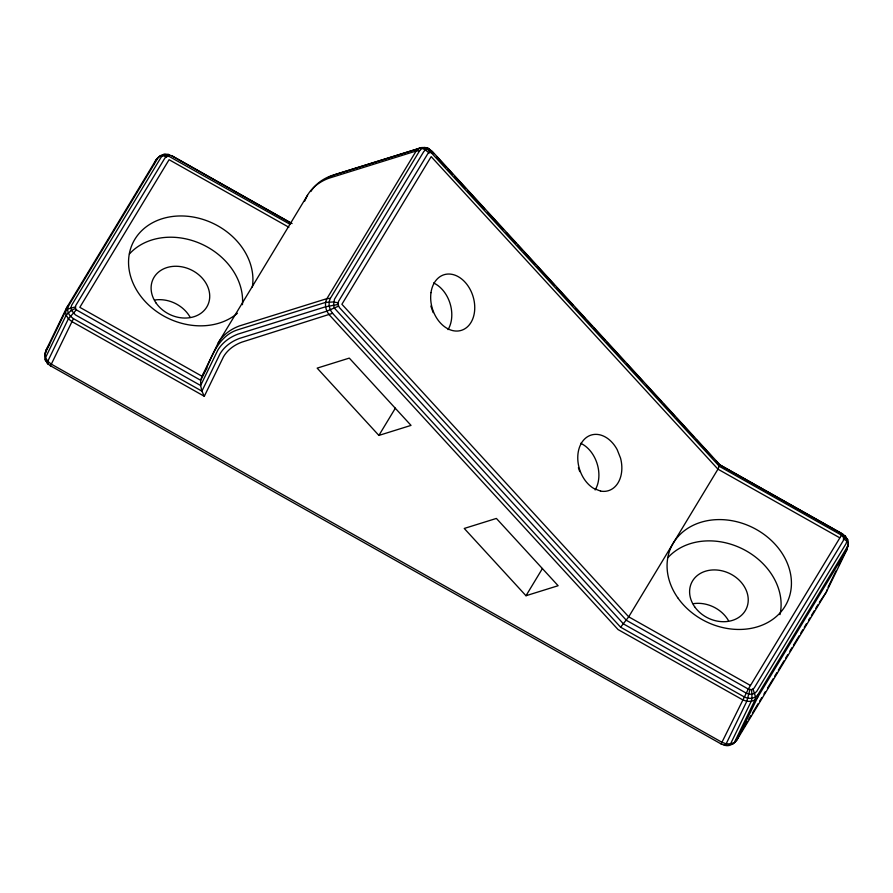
<?xml version="1.0" encoding="UTF-8"?>
<svg xmlns="http://www.w3.org/2000/svg" width="893" height="893" viewBox="0 0 893 893"><rect width="100%" height="100%" fill="white"/><g stroke="black" fill="none" stroke-linecap="round" stroke-linejoin="round"><path stroke-width="1.34" d="M337.989 304.502L338.514 301.387L427.78 153.741L429.946 152.424L431.263 152.736L719.412 466.369L841.385 535.108L843.595 537.575L843.394 540.444L754.105 688.123L751.616 689.697L748.301 689.061L626.384 620.311L339.429 307.594L337.989 304.502L325.554 306.79L238.096 334.071C229.814 337.13 222.212 342.611 217.725 350.324L200.635 385.519L201.907 391.134L204.307 396.28L223.484 356.787C227.525 349.833 234.379 344.899 241.836 342.142L332.598 313.32L620.624 627.21L744.025 696.786C748.524 699.23 754.909 699.052 758.023 694.52L847.312 546.84L848.35 543.536L847.792 539.93L844.845 535.755L842.735 536.18M751.616 689.697L752.029 698.326L751.18 701.396L730.53 743.914L729.123 745.488L724.268 745.264C729.369 746.637 734.102 743.914 737.026 739.795L826.315 592.115L846.966 549.597L848.35 543.536L844.845 535.755M45.688 352.936L46.034 350.168L66.685 307.65L155.951 160.014C158.865 155.895 163.598 153.183 168.71 154.556L169.123 156.409L290.113 224.344M758.023 694.52L757.677 697.288L737.026 739.795L732.651 744.182M847.312 546.84L846.966 549.597L757.677 697.288L754.998 699.978L734.359 742.496L730.53 743.914L726.154 743.824L721.879 742.25L51.269 364.121L47.753 361.297L45.521 357.658L44.918 353.751L46.034 350.168L49.64 344.218M749.941 689.664L746.794 701.306L726.154 743.824L725.071 745.409L721.12 743.958L748.301 689.061L842.356 533.757L845.727 536.559L845.247 538.479M153.518 165.015L155.951 160.014L157.849 158.128L68.594 305.763L67.555 309.067L65.557 311.233L44.918 353.751L45.208 359.846L48.144 364.02L45.208 359.846L45.521 357.658L66.16 315.14L71.384 310.34L75.503 308.453L75.704 305.596L164.971 157.949L167.449 156.375L169.123 156.409M827.063 589.737L826.315 592.115L819.372 602.34M431.263 152.736L430.18 149.801L428.082 148.271L424.889 147.512L421.92 148.361L419.654 150.705L330.388 298.34C327.876 303.218 329.171 309.235 332.598 313.32M419.654 150.705L416.171 151.006L328.713 178.287C320.096 181.469 312.182 187.173 307.516 195.199L218.249 342.845L202.019 376.254L200.668 380.295L200.635 385.519L75.458 314.905L71.384 310.34L70.96 307.572L71.753 305.049L161.019 157.402L162.906 155.494L168.71 154.556M304.513 201.383L307.516 195.199M828.045 587.293L835.937 571.029M838.973 564.778L842.01 558.527M843.226 556.026L848.082 546.025M75.269 306.958L67.555 309.067L68.102 312.684L70.167 316.044L73.427 318.656L50.521 365.817L721.12 743.958M206.975 368.061L202.019 376.254L79.823 307.326L169.09 159.691L288.863 227.257M378.889 435.416L411.026 425.392L349.297 358.104L317.16 368.128L378.889 435.416L395.376 408.157M525.988 595.731L558.125 585.719L496.385 518.431L464.248 528.455L525.988 595.731L542.464 568.484M735.118 741.681L736.558 739.304M737.998 736.926L739.437 734.537M741.603 730.965L743.043 728.588M744.483 726.199L747.363 721.444M748.803 719.055L750.968 715.483M752.408 713.105L758.168 703.572M759.608 701.195L761.762 697.623M763.928 694.051L765.368 691.662M767.522 688.09L773.282 678.568M774.722 676.18L776.888 672.608M778.328 670.23L784.087 660.697M785.527 658.32L787.693 654.748M789.847 651.176L792.013 647.592M793.453 645.215L799.213 635.693M800.653 633.304L802.807 629.732M804.247 627.355L806.412 623.783M808.567 620.211L810.007 617.822M811.447 615.444L814.327 610.678M815.767 608.3L817.932 604.717M310.864 191.504C315.408 183.991 323.065 178.812 331.169 175.754L421.831 147.557L424.889 147.512L430.18 149.801M218.249 342.845C222.915 334.808 230.829 329.104 239.447 325.923L326.905 298.642L330.388 298.34M162.437 155.895L163.854 154.322L165.607 154.489L167.449 156.375M620.624 627.21L628.705 616.829L717.95 469.16L719.791 464.695L432.435 151.531L428.082 148.271L425.291 148.372M158.619 157.313L160.327 155.628L162.906 155.494L165.986 156.911M68.594 305.763L66.685 307.65L65.557 311.233L66.16 315.14L68.393 318.779L71.92 321.603L204.307 396.28M75.503 308.453L76.352 309.849L68.393 318.779L47.753 361.297L47.262 363.217L50.644 366.018M338.492 306.176L326.86 311.166L239.402 338.447C231.499 341.372 224.243 346.596 219.957 353.963L201.907 391.134L73.427 318.656M328.311 177.473L334.373 174.827L421.831 147.557M338 302.816L333.524 301.957L325.565 302.392L238.107 329.673C215.637 336.494 210.581 362.245 200.668 380.295L76.352 309.849M843.595 537.575L846.43 538.334L847.792 539.93M167.895 154.4L171.847 155.862L290.638 222.87M719.021 464.382L842.479 533.947L719.021 464.382L716.197 461.301M171.735 155.672L292.1 223.563M839.71 537.776L717.95 469.16L431.174 156.632L341.907 304.267L628.705 616.829L750.433 685.467M843.818 539.071L846.854 541.091L846.062 543.625L756.773 691.305C754.384 694.776 749.506 694.91 746.057 693.035L623.537 623.961L334.44 308.163L333.513 305.06L334.462 299.3L423.728 151.665L425.47 149.879L427.736 149.22L429.946 152.424M428.718 152.781L425.47 149.879L421.92 148.361L418.627 148.472L416.171 151.006L326.905 298.642C324.181 303.921 325.588 310.429 329.294 314.861L618.068 629.565L742.518 699.732L746.794 701.306L751.18 701.396L754.998 699.978L755.556 697.02L753.078 689.162M431.029 150.526L433.853 153.607M436.677 156.677L446.087 166.935M447.973 168.989L452.673 174.113M454.559 176.167L465.856 188.479M467.731 190.533L484.676 208.995M487.5 212.065L503.496 229.501M506.32 232.582L515.73 242.84M517.616 244.894L522.327 250.018M524.202 252.072L535.499 264.373M537.385 266.427L554.319 284.889M557.143 287.97L573.139 305.406M575.963 308.476L585.373 318.734M587.259 320.788L591.97 325.912M593.845 327.965L605.141 340.278M607.028 342.332L623.961 360.794M626.786 363.864L642.793 381.3M646.554 385.408L661.613 401.817M663.499 403.87L674.784 416.171M676.671 418.225L693.615 436.688M696.428 439.769L712.435 457.205M578.385 467.72L579.758 471.638M430.861 306.076L433.161 312.606M129.429 253.969A64.263 52.508 25.9 0 1 201.182 243.912A64.263 52.508 25.9 0 1 242.438 304.669M237.404 313.264A64.263 52.508 25.9 0 1 136.752 290.314A64.263 52.508 25.9 0 1 178.957 215.983A64.263 52.508 25.9 0 1 252.328 286.977M667.942 557.634A64.263 52.508 25.9 0 1 743.166 549.228A64.263 52.508 25.9 0 1 779.98 614.618M580.684 443.296A29.123 21.231 72.7 0 1 595.14 489.956M433.585 282.969A29.123 21.231 72.7 0 1 448.04 329.629M693.124 603.713A30.295 24.747 25.9 0 1 728.576 620.791M154.623 300.048A30.295 24.747 25.9 0 1 190.064 317.138M600.576 491.083L593.722 488.426A29.123 21.231 72.7 0 1 581.522 442.95A29.123 21.231 72.7 0 1 617.175 449.637L620.523 458.087A29.123 21.231 72.7 0 1 600.576 491.083M156.13 303.095A30.295 24.747 25.9 0 0 206.774 307.025A30.295 24.747 25.9 0 0 178.332 266.36A30.295 24.747 25.9 0 0 156.13 303.095M430.995 292.636A29.123 21.231 72.7 0 0 460.252 330.656A29.123 21.231 72.7 0 0 466.883 284.354A29.123 21.231 72.7 0 0 430.995 292.636M677.731 597.73A64.263 52.508 25.9 0 0 785.17 606.057A64.263 52.508 25.9 0 0 724.848 519.793A64.263 52.508 25.9 0 0 677.731 597.73M694.631 606.749A30.295 24.747 25.9 0 0 745.287 610.678A30.295 24.747 25.9 0 0 716.845 570.013A30.295 24.747 25.9 0 0 694.631 606.749"/></g></svg>
